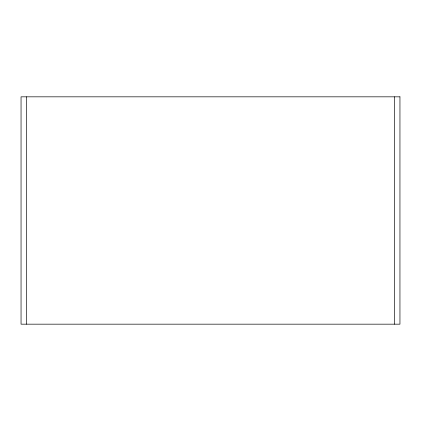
<?xml version="1.0" encoding="UTF-8"?>
<svg xmlns="http://www.w3.org/2000/svg" width="421" height="421" viewBox="0 0 421 421"><rect width="100%" height="100%" fill="white"/><g stroke="black" fill="none" stroke-linecap="round" stroke-linejoin="round"><path stroke-width="0.63" d="M394.535 96.83L394.535 324.17M26.465 96.83L26.465 324.17M399.95 96.83L21.05 96.83L21.05 324.17L399.95 324.17L399.95 96.83"/></g></svg>
